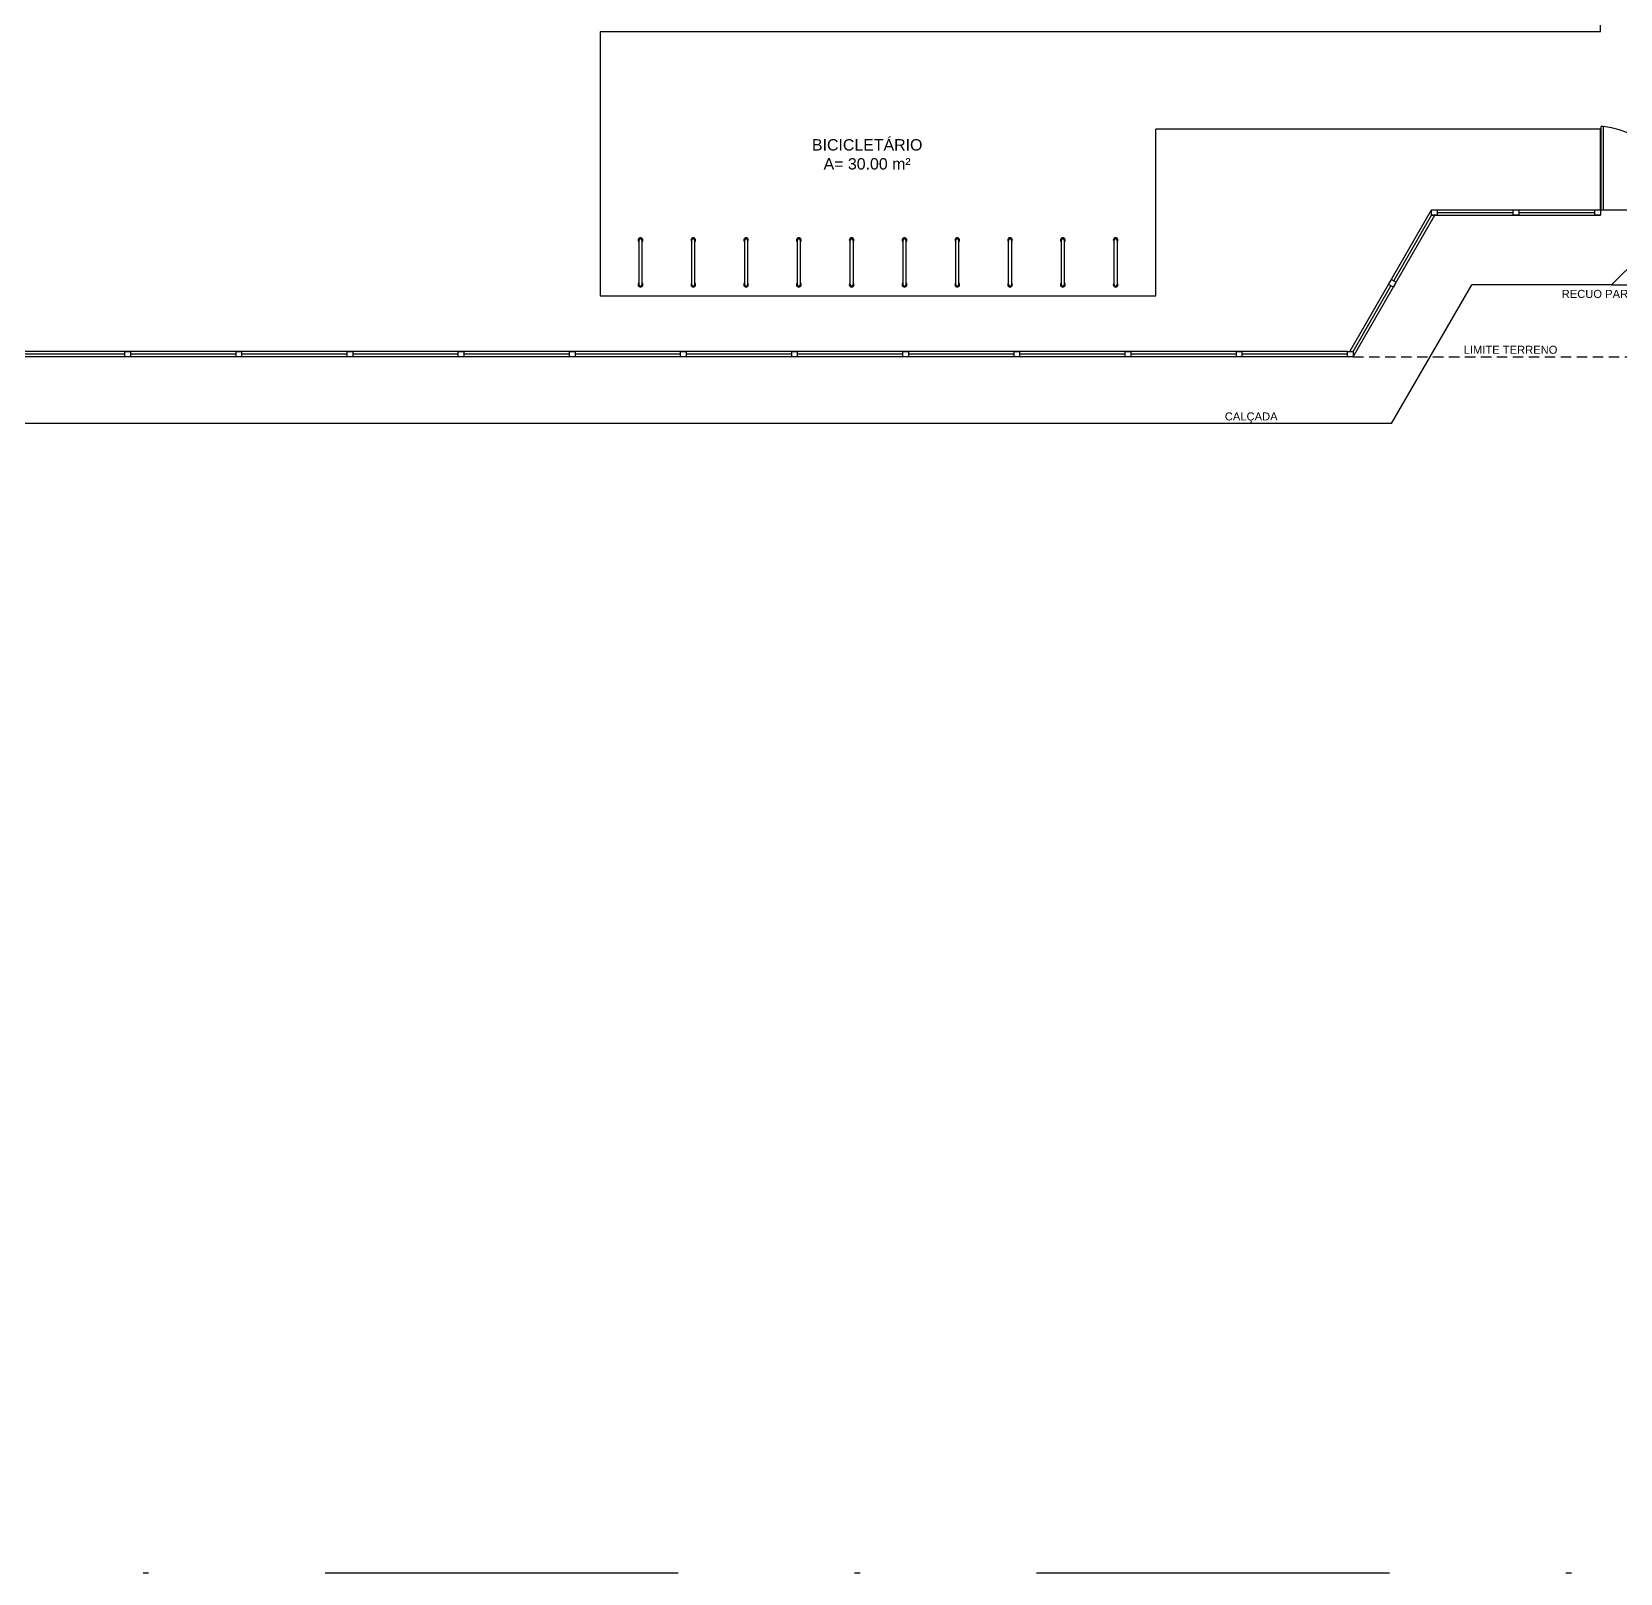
# Model space of a CAD drawing. Extents: x 247 to 523, y 32 to 113.
# Drawn here: x 280.72 to 309.3, y 31.79 to 59.52 of the extents above; entities that cross this region are included whole.
import ezdxf

# ---------------------------------------------------------------- set-up
doc = ezdxf.new("R2010")
doc.units = 0
doc.header["$LTSCALE"] = 0.005
doc.linetypes.add('DASHDOT', pattern=[25.4, 12.7, -6.35, 0, -6.35])
doc.linetypes.add('TRACEJADO_G', pattern=[0.375, 0.25, -0.125])
doc.layers.get('0').update_dxf_attribs({"linetype": 'CONTINUOUS'})
for name, color, linetype in [('251', 251, 'CONTINUOUS'), ('A-PISOS-CTEL', 2, 'TRACEJADO_G'), ('A-PISOS-NIVEL', 1, 'CONTINUOUS'), ('AR-PIS', 1, 'CONTINUOUS'), ('ARQ-PIS-VISTA', 8, 'CONTINUOUS'), ('ARQ-PISO-005', 13, 'CONTINUOUS'), ('ARQ-TXT-1_050', 2, 'CONTINUOUS'), ('PORTAL_VTA_DIST', 2, 'CONTINUOUS'), ('PORTAL_VTA_PROX', 1, 'CONTINUOUS')]:
    doc.layers.add(name, color=color, linetype=linetype)
doc.styles.add('ESC-50-A20', font='arial.ttf', dxfattribs={"height": 0.1})

msp = doc.modelspace()

# ---------------------------------------------------------------- linework, layer by layer
at = {"linetype": 'DASHDOT', "ltscale": 100}
msp.add_lwpolyline([(247.20363, 113.45829), (522.75009, 113.45829), (522.75009, 31.78951), (247.20363, 31.78951)], close=True, dxfattribs=at)
at = {"color": 3}
for points in [[(306.00999, 56.2195), (305.90999, 56.2195), (305.90999, 56.3195), (306.00999, 56.3195)], [(307.47835, 56.2195), (307.37835, 56.2195), (307.37835, 56.3195), (307.47835, 56.3195)], [(308.94672, 56.2195), (308.84672, 56.2195), (308.84672, 56.3195), (308.94672, 56.3195)], [(305.27166, 55.01388), (305.22166, 54.92728), (305.13505, 54.97728), (305.18505, 55.06388)], [(282.49672, 53.67166), (282.39672, 53.67166), (282.39672, 53.77166), (282.49672, 53.77166)], [(284.49672, 53.67166), (284.39672, 53.67166), (284.39672, 53.77166), (284.49672, 53.77166)], [(286.49672, 53.67166), (286.39672, 53.67166), (286.39672, 53.77166), (286.49672, 53.77166)], [(288.49672, 53.67166), (288.39672, 53.67166), (288.39672, 53.77166), (288.49672, 53.77166)], [(290.49672, 53.67166), (290.39672, 53.67166), (290.39672, 53.77166), (290.49672, 53.77166)], [(292.49672, 53.67166), (292.39672, 53.67166), (292.39672, 53.77166), (292.49672, 53.77166)], [(294.49672, 53.67166), (294.39672, 53.67166), (294.39672, 53.77166), (294.49672, 53.77166)], [(296.49672, 53.67166), (296.39672, 53.67166), (296.39672, 53.77166), (296.49672, 53.77166)], [(298.49672, 53.67166), (298.39672, 53.67166), (298.39672, 53.77166), (298.49672, 53.77166)], [(300.49672, 53.67166), (300.39672, 53.67166), (300.39672, 53.77166), (300.49672, 53.77166)], [(302.49672, 53.67166), (302.39672, 53.67166), (302.39672, 53.77166), (302.49672, 53.77166)], [(304.49672, 53.67166), (304.39672, 53.67166), (304.39672, 53.77166), (304.49672, 53.77166)]]:
    msp.add_lwpolyline(points, close=True, dxfattribs=at)
at = {"layer": '251', "color": 251}
for points in [[(291.64922, 54.97127), (291.64922, 55.77127)], [(291.69922, 55.77127), (291.69922, 54.97127)], [(292.59922, 54.97127), (292.59922, 55.77127)], [(292.64922, 55.77127), (292.64922, 54.97127)], [(293.54922, 54.97127), (293.54922, 55.77127)], [(293.59922, 55.77127), (293.59922, 54.97127)], [(294.49922, 54.97127), (294.49922, 55.77127)], [(294.54922, 55.77127), (294.54922, 54.97127)], [(295.44922, 54.97127), (295.44922, 55.77127)], [(295.49922, 55.77127), (295.49922, 54.97127)], [(296.39922, 54.97127), (296.39922, 55.77127)], [(296.44922, 55.77127), (296.44922, 54.97127)], [(297.34922, 54.97127), (297.34922, 55.77127)], [(297.39922, 55.77127), (297.39922, 54.97127)], [(298.29922, 54.97127), (298.29922, 55.77127)], [(298.34922, 55.77127), (298.34922, 54.97127)], [(299.24922, 54.97127), (299.24922, 55.77127)], [(299.29922, 55.77127), (299.29922, 54.97127)], [(300.19922, 54.97127), (300.19922, 55.77127)], [(300.24922, 55.77127), (300.24922, 54.97127)]]:
    msp.add_lwpolyline(points, dxfattribs=at)
for centre, radius, start, end in [((291.67422, 55.77127), 0.04254, 305.988121, 234.011879), ((291.67422, 55.77127), 0.025, 0, 180), ((292.62422, 55.77127), 0.04254, 305.988121, 234.011879), ((292.62422, 55.77127), 0.025, 0, 180), ((293.57422, 55.77127), 0.04254, 305.988121, 234.011879), ((293.57422, 55.77127), 0.025, 0, 180), ((294.52422, 55.77127), 0.04254, 305.988121, 234.011879), ((294.52422, 55.77127), 0.025, 0, 180), ((295.47422, 55.77127), 0.04254, 305.988121, 234.011879), ((295.47422, 55.77127), 0.025, 0, 180), ((296.42422, 55.77127), 0.04254, 305.988121, 234.011879), ((296.42422, 55.77127), 0.025, 0, 180), ((297.37422, 55.77127), 0.04254, 305.988121, 234.011879), ((297.37422, 55.77127), 0.025, 0, 180), ((298.32422, 55.77127), 0.04254, 305.988121, 234.011879), ((298.32422, 55.77127), 0.025, 0, 180), ((299.27422, 55.77127), 0.04254, 305.988121, 234.011879), ((299.27422, 55.77127), 0.025, 0, 180), ((300.22422, 55.77127), 0.04254, 305.988121, 234.011879), ((300.22422, 55.77127), 0.025, 0, 180), ((291.67422, 54.97127), 0.04254, 125.988121, 54.011879), ((291.67422, 54.97127), 0.025, 180, 0), ((292.62422, 54.97127), 0.04254, 125.988121, 54.011879), ((292.62422, 54.97127), 0.025, 180, 0), ((293.57422, 54.97127), 0.04254, 125.988121, 54.011879), ((293.57422, 54.97127), 0.025, 180, 0), ((294.52422, 54.97127), 0.04254, 125.988121, 54.011879), ((294.52422, 54.97127), 0.025, 180, 0), ((295.47422, 54.97127), 0.04254, 125.988121, 54.011879), ((295.47422, 54.97127), 0.025, 180, 0), ((296.42422, 54.97127), 0.04254, 125.988121, 54.011879), ((296.42422, 54.97127), 0.025, 180, 0), ((297.37422, 54.97127), 0.04254, 125.988121, 54.011879), ((297.37422, 54.97127), 0.025, 180, 0), ((298.32422, 54.97127), 0.04254, 125.988121, 54.011879), ((298.32422, 54.97127), 0.025, 180, 0), ((299.27422, 54.97127), 0.04254, 125.988121, 54.011879), ((299.27422, 54.97127), 0.025, 180, 0), ((300.22422, 54.97127), 0.04254, 125.988121, 54.011879), ((300.22422, 54.97127), 0.025, 180, 0)]:
    msp.add_arc(centre, radius, start, end, dxfattribs=at)
at = {"layer": 'A-PISOS-CTEL', "color": 1, "linetype": 'TRACEJADO_G', "ltscale": 150}
msp.add_line((304.49672, 53.67166), (316.39672, 53.67166), dxfattribs=at)
at = {"layer": 'A-PISOS-NIVEL', "color": 1}
for p, q in [((308.94672, 59.52166), (308.94672, 63.73757)), ((308.94672, 56.3195), (308.94672, 57.77166)), ((309.14722, 54.9695), (306.63167, 54.9695)), ((305.18954, 52.47166), (264.24672, 52.47166))]:
    msp.add_line(p, q, dxfattribs=at)
at = {"layer": 'AR-PIS', "color": 251, "ltscale": 10}
for p, q in [((305.22835, 55.03888), (305.90999, 56.2195)), ((306.00999, 56.2695), (307.37835, 56.2695)), ((307.47835, 56.2695), (308.84672, 56.2695)), ((304.49672, 53.77166), (305.17835, 54.95228)), ((282.39672, 53.72166), (280.49672, 53.72166)), ((284.39672, 53.72166), (282.49672, 53.72166)), ((286.39672, 53.72166), (284.49672, 53.72166)), ((288.39672, 53.72166), (286.49672, 53.72166)), ((290.39672, 53.72166), (288.49672, 53.72166)), ((292.39672, 53.72166), (290.49672, 53.72166)), ((294.39672, 53.72166), (292.49672, 53.72166)), ((296.39672, 53.72166), (294.49672, 53.72166)), ((298.39672, 53.72166), (296.49672, 53.72166)), ((300.39672, 53.72166), (298.49672, 53.72166)), ((302.39672, 53.72166), (300.49672, 53.72166)), ((304.39672, 53.72166), (302.49672, 53.72166))]:
    msp.add_line(p, q, dxfattribs=at)
at = {"layer": 'ARQ-PIS-VISTA'}
for q in [(309.64722, 55.4695), (311.74623, 54.9695)]:
    msp.add_line((309.14722, 54.9695), q, dxfattribs=at)
at = {"layer": 'ARQ-PISO-005'}
for p, q in [((308.94672, 59.52166), (290.94922, 59.52166)), ((308.94672, 57.77166), (300.94922, 57.77166))]:
    msp.add_line(p, q, dxfattribs=at)
msp.add_lwpolyline([(290.94922, 59.52166), (290.94922, 54.77166), (300.94922, 54.77166), (300.94922, 57.77166)], dxfattribs=at)
at = {"layer": 'PORTAL_VTA_DIST', "color": 1}
msp.add_arc((308.776, 56.15842), 1.67668, 4.829229, 82.180135, dxfattribs=at)
at = {"layer": 'PORTAL_VTA_PROX'}
for p, q in [((304.43899, 53.77166), (305.90999, 56.3195)), ((305.90999, 56.3195), (308.94672, 56.3195)), ((309.00412, 56.3195), (311.88932, 56.3195)), ((304.49672, 53.67166), (305.96772, 56.2195)), ((305.90999, 56.2195), (308.94672, 56.2195)), ((305.18954, 52.47166), (306.63167, 54.9695)), ((304.39672, 53.77166), (264.54672, 53.77166)), ((304.39672, 53.67166), (264.54672, 53.67166))]:
    msp.add_line(p, q, dxfattribs=at)
msp.add_lwpolyline([(308.95412, 56.3195), (309.00412, 56.3195), (309.00412, 57.8195), (308.95412, 57.8195)], close=True, dxfattribs=at)

# ---------------------------------------------------------------- texts
at = {"layer": 'ARQ-TXT-1_050', "style": 'ESC-50-A20'}
for s, p in [('RECUO PARA EMBARQUE E DESEMBARQUE', (308.24985, 54.73379)), ('LIMITE TERRENO', (306.48597, 53.7288)), ('CALÇADA ', (302.18824, 52.52914))]:
    msp.add_text(s, height=0.144, dxfattribs=at).set_placement(p)
at = {"layer": 'ARQ-TXT-1_050', "insert": (294.07092, 57.58979), "char_height": 0.2048, "attachment_point": 1, "style": 'ESC-50-A20'}
msp.add_mtext_dynamic_manual_height_columns('\\pi0.68943;BICICLETÁRIO     \\P\\pi0.89834;A= 30.00 m²', width=3.2785136, gutter_width=1, heights=[0], dxfattribs=at)

doc.saveas('drawing.dxf')
